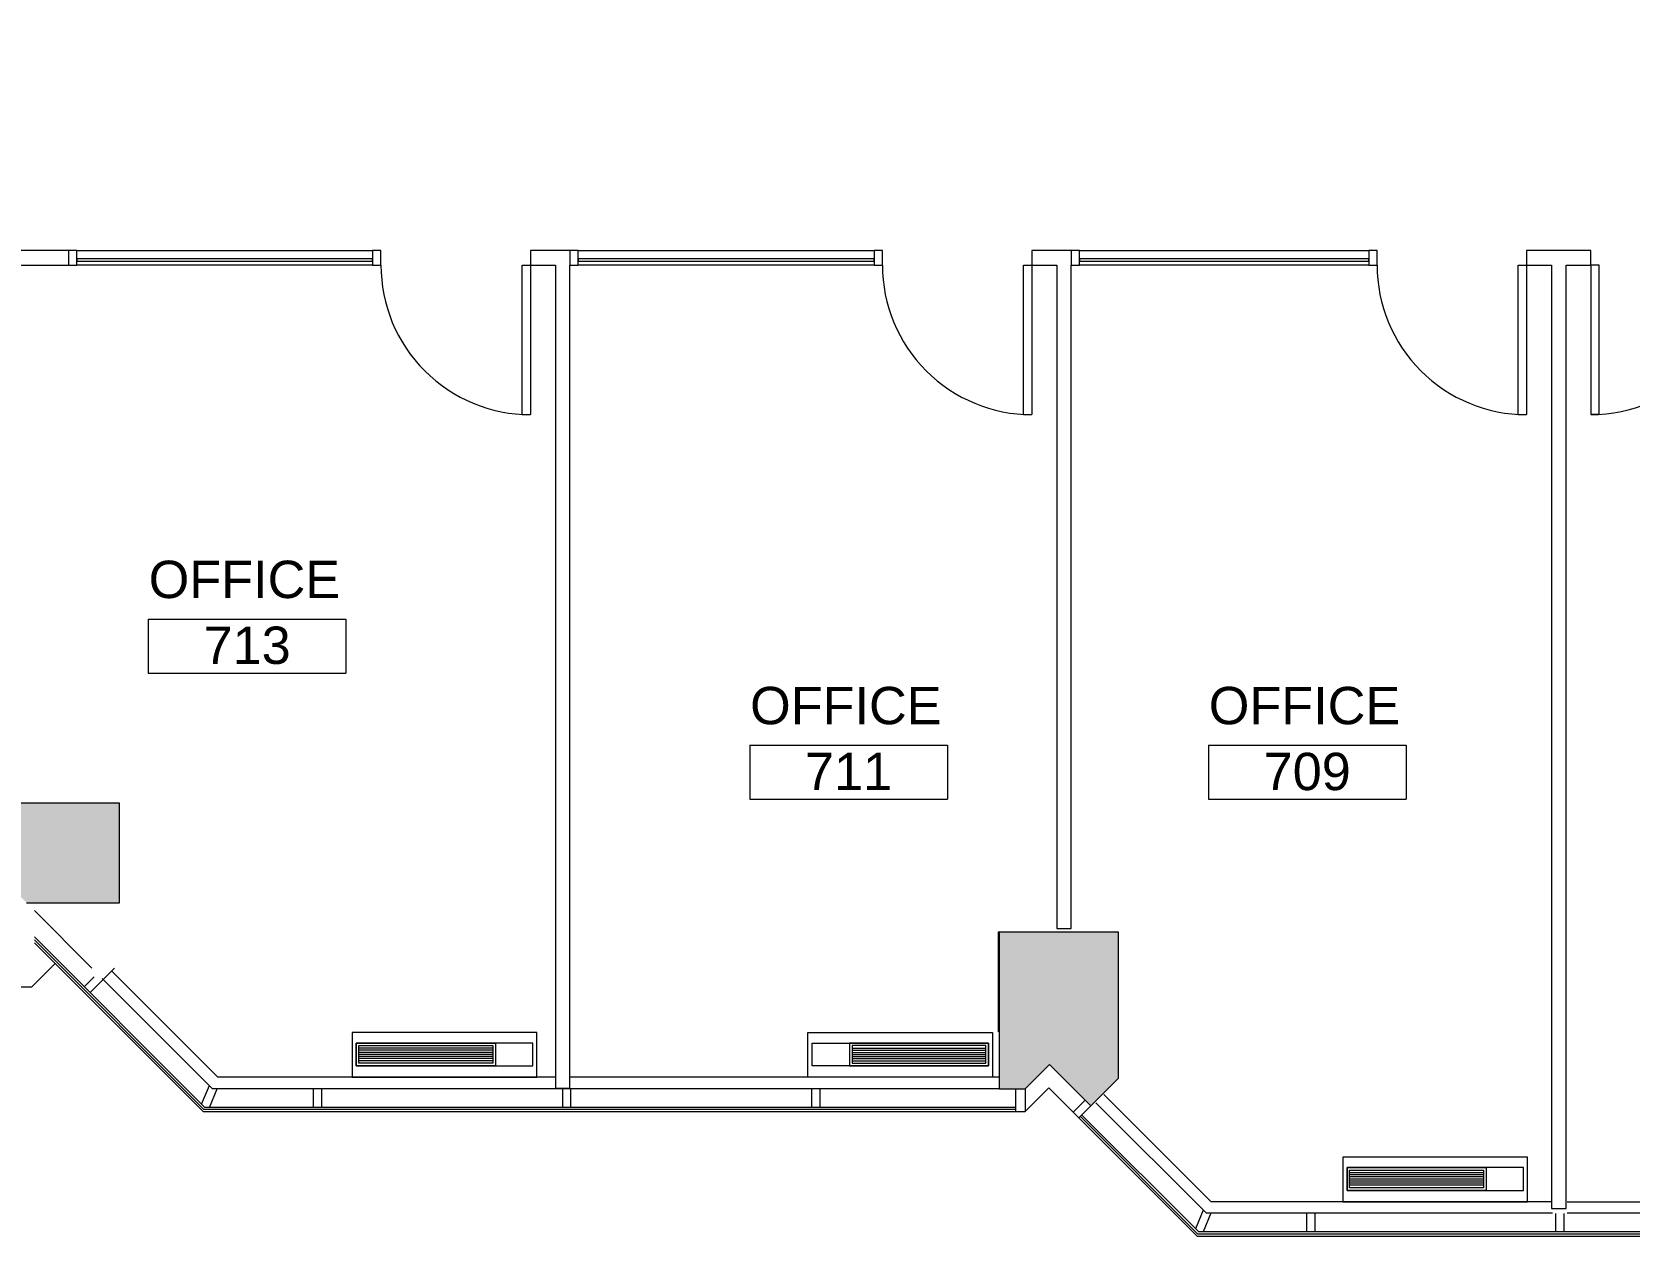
# Model space of a CAD drawing. Header units: inches. Extents: x 41 to 2397, y -2183 to 132.
# Drawn here: x 888.3 to 1272.9, y -2153.3 to -1863.2 of the extents above; entities that cross this region are included whole.
import ezdxf

# ---------------------------------------------------------------- set-up
doc = ezdxf.new("R2010")
doc.units = ezdxf.units.IN
doc.header["$MEASUREMENT"] = 0
for name, color, linetype, lineweight in [('8260 Willow Oaks_dwg _2_', 8, 'Continuous', 9), ('A-AREA-IDEN', 2, 'Continuous', 20), ('A-COLS', 52, 'Continuous', 13), ('A-DOOR', 31, 'Continuous', 9), ('A-DOOR-FRAM', 31, 'Continuous', 9), ('A-GLAZ', 151, 'Continuous', 9), ('A-WALL', 113, 'Continuous', 13), ('I-WALL', 2, 'Continuous', 9), ('LEVEL 07 BB', 250, 'Continuous', 9)]:
    doc.layers.add(name, color=color, linetype=linetype, lineweight=lineweight)
doc.styles.add('Arial_1', font='arial.ttf', dxfattribs={"height": 9})

# ---------------------------------------------------------------- blocks, each defined once
blk = doc.blocks.new('Columns 1 - Columns 1-2495298-New Construction - Partition Plan')
at = {"layer": 'A-COLS', "lineweight": 9}
h = blk.add_hatch(color=55, dxfattribs=at)
h.paths.add_polyline_path([(-344.46, -2150.94), (-338.28, -2144.77), (-338.28, -2115.04), (-368.16, -2115.04), (-368.16, -2117.34), (-369.17, -2117.34), (-369.17, -2147.78), (-360.5, -2147.78), (-354.06, -2141.34), (-347.61, -2147.78)], flags=0)
h.paths.add_polyline_path([(249.67, -2143.52), (255.5, -2137.69), (255.5, -2113.67), (220.65, -2113.67), (220.65, -2140.53), (220.23, -2113.67), (217.01, -2113.67), (217.01, -2140.67), (246.82, -2140.67)], flags=0)
h.paths.add_polyline_path([(-113.19, -2143.52), (-110.22, -2140.54), (-86.7, -2140.54), (-86.7, -2114.54), (-119.32, -2114.54), (-119.32, -2137.38), (-116.16, -2140.54)], flags=0)
h.paths.add_polyline_path([(-585.22, -2121.95), (-578.56, -2115.29), (-578.56, -2080.06), (-607.29, -2080.06), (-607.29, -2117.79), (-601.06, -2117.79), (-595.22, -2111.95), (-589.37, -2117.79)], flags=0)
h.paths.add_polyline_path([(-819.17, -2073), (-819.17, -2049), (-846.02, -2049), (-846.02, -2068.52), (-841.54, -2073)], flags=0)
h.paths.add_polyline_path([(-1068.66, -1845.88), (-1055.93, -1833.15), (-1055.93, -1808.86), (-1085.69, -1808.86), (-1085.69, -1828.86), (-1081.39, -1833.15)], flags=0)
h.paths.add_polyline_path([(-1277.28, -1619.05), (-1276.44, -1619.05), (-1276.44, -1589.05), (-1277.28, -1589.05), (-1277.28, -1587.14), (-1301.28, -1587.14), (-1301.28, -1589.05), (-1309.94, -1589.05), (-1317.71, -1596.83), (-1295.49, -1619.05)], flags=0)
h.paths.add_polyline_path([(-1072.88, -1617.89), (-1058.94, -1617.89), (-1058.94, -1593.96), (-1083.3, -1593.96), (-1083.3, -1617.89)], flags=0)
h.paths.add_polyline_path([(-819.99, -1615.25), (-818.48, -1615.25), (-818.48, -1589.87), (-842.8, -1589.87), (-842.8, -1615.25), (-820.03, -1615.25)], flags=0)
h.paths.add_polyline_path([(-603.13, -1613.61), (-578.8, -1612.78), (-578.8, -1591.25), (-603.13, -1591.25), (-603.13, -1612.78)], flags=0)
h.paths.add_polyline_path([(-844.96, -1400.7), (-770.86, -1400.7), (-770.86, -1352.13), (-844.96, -1352.13)], flags=0)
h.paths.add_polyline_path([(-1059.3, -1379.2), (-1059.3, -1352.54), (-1083.3, -1352.54), (-1083.3, -1379.2)], flags=0)
h.paths.add_polyline_path([(-578.86, -1376.13), (-578.86, -1352.13), (-602.86, -1352.13), (-602.86, -1376.13)], flags=0)
h.paths.add_polyline_path([(-1312.55, -1375.07), (-1312.55, -1351.07), (-1313.43, -1351.07), (-1313.43, -1349.42), (-1344.55, -1349.42), (-1344.55, -1375.07), (-1313.43, -1375.07)], flags=0)
h.paths.add_polyline_path([(-1333.32, -1179.82), (-1313.99, -1179.82), (-1313.99, -1178.54), (-1311.93, -1178.54), (-1311.93, -1148.62), (-1333.32, -1148.62), (-1344.55, -1159.85), (-1344.55, -1178.54), (-1337.99, -1178.54), (-1337.99, -1179.82)], flags=0)
h.paths.add_polyline_path([(-1054.31, -921.65), (-1054.31, -892.1), (-1066.36, -880.04), (-1096.08, -909.76), (-1084.18, -921.65), (-1066.36, -921.65)], flags=0)
h.paths.add_polyline_path([(-843.09, -889.56), (-813.47, -889.56), (-813.47, -857.49), (-823.93, -847.03), (-829.95, -853.04), (-843.09, -853.04), (-843.09, -865.56), (-843.73, -865.56), (-843.73, -889.56)], flags=0)
h.paths.add_polyline_path([(-607.26, -853.79), (-577.38, -853.79), (-577.38, -820.29), (-607.26, -820.29)], flags=0)
at = {"layer": 'A-COLS', "color": 7, "lineweight": 20}
for p, q in [((-819.17, -2049), (-846.02, -2049)), ((-819.17, -2073), (-819.17, -2049)), ((-841.54, -2073), (-819.17, -2073)), ((-578.56, -2080.06), (-607.29, -2080.06)), ((-607.29, -2080.06), (-607.29, -2117.79)), ((-578.56, -2115.29), (-578.56, -2080.06)), ((-601.06, -2117.79), (-595.22, -2111.95)), ((-595.22, -2111.95), (-585.22, -2121.95)), ((-585.22, -2121.95), (-578.56, -2115.29)), ((-607.29, -2117.79), (-601.06, -2117.79))]:
    blk.add_line(p, q, dxfattribs=at)
blk = doc.blocks.new('Single-Flush - With Sidelight - 36_ x 94_-2594558-New Construction - Partition Plan')
at = {"layer": 'A-DOOR', "color": 7, "lineweight": 20}
for p, q in [((-16, 37.75), (-18, 37.75)), ((-18, 1.75), (-18, 37.75)), ((-16, 37.75), (-16, 1.75)), ((-16, 1.75), (-18, 1.75))]:
    blk.add_line(p, q, dxfattribs=at)
at = {"layer": 'A-DOOR'}
blk.add_arc((-18, 1.75), 36, 360, 90, dxfattribs=at)
at = {"layer": 'A-DOOR-FRAM', "color": 7, "lineweight": 20}
blk.add_line((91.64, -1.75), (91.64, 1.75), dxfattribs=at)
at = {"layer": 'A-GLAZ', "color": 7, "lineweight": 20}
for p, q in [((89.64, 0.75), (20, 0.75)), ((20, 0.75), (20, 0.25)), ((20, 0.25), (89.64, 0.25)), ((89.64, 0.25), (89.64, 0.75))]:
    blk.add_line(p, q, dxfattribs=at)
blk = doc.blocks.new('Single-Flush - With Sidelight - 36_ x 94_-2594658-New Construction - Partition Plan')
at = {"layer": 'A-DOOR', "color": 7, "lineweight": 20}
for p, q in [((-16, -1.75), (-18, -1.75)), ((-18, -1.75), (-18, -37.75)), ((-16, -37.75), (-16, -1.75)), ((-16, -37.75), (-18, -37.75))]:
    blk.add_line(p, q, dxfattribs=at)
at = {"layer": 'A-DOOR'}
blk.add_arc((-18, -1.75), 36, 270, 0, dxfattribs=at)
at = {"layer": 'A-DOOR-FRAM', "color": 7, "lineweight": 20}
blk.add_line((70, 1.75), (70, -1.75), dxfattribs=at)
at = {"layer": 'A-GLAZ', "color": 7, "lineweight": 20}
for p, q in [((20, -0.75), (20, -0.25)), ((20, -0.25), (68, -0.25)), ((68, -0.75), (20, -0.75)), ((68, -0.25), (68, -0.75))]:
    blk.add_line(p, q, dxfattribs=at)
blk = doc.blocks.new('Single-Flush - With Sidelight - 36_ x 94_-2594872-New Construction - Partition Plan')
at = {"layer": 'A-DOOR', "color": 7, "lineweight": 20}
for p, q in [((-16, 37.75), (-18, 37.75)), ((-18, 1.75), (-18, 37.75)), ((-16, 37.75), (-16, 1.75)), ((-16, 1.75), (-18, 1.75))]:
    blk.add_line(p, q, dxfattribs=at)
at = {"layer": 'A-DOOR'}
blk.add_arc((-18, 1.75), 36, 360, 90, dxfattribs=at)
at = {"layer": 'A-DOOR-FRAM', "color": 7, "lineweight": 20}
blk.add_line((93.27, -1.75), (93.27, 1.75), dxfattribs=at)
at = {"layer": 'A-GLAZ', "color": 7, "lineweight": 20}
for p, q in [((91.27, 0.75), (20, 0.75)), ((20, 0.75), (20, 0.25)), ((20, 0.25), (91.27, 0.25)), ((91.27, 0.25), (91.27, 0.75))]:
    blk.add_line(p, q, dxfattribs=at)
blk = doc.blocks.new('8260 Willow Oaks_dwg _2_-2439531-New Construction - Partition Plan')
at = {"layer": 'A-WALL', "lineweight": 9}
blk.add_hatch(color=250, dxfattribs=at).paths.add_polyline_path([(32435.91, 8484.02), (32435.91, 8508.02), (32435.81, 8508.02), (32435.81, 8484.02)], flags=0)
at = {"layer": 'A-WALL', "color": 10, "lineweight": 30, "flags": 128}
blk.add_lwpolyline([(32435.91, 8508.02), (32435.81, 8508.02), (32435.81, 8484.02), (32435.91, 8484.02)], dxfattribs=at)
at = {"layer": 'LEVEL 07 BB'}
for p, q in [((32217.9, 8497.24), (32215.51, 8494.86)), ((32313.91, 8480.04), (32281.66, 8480.04)), ((32313.91, 8479.54), (32281.66, 8479.54)), ((32313.91, 8479.04), (32281.66, 8479.04)), ((32313.91, 8478.54), (32281.66, 8478.54)), ((32313.91, 8478.04), (32281.66, 8478.04)), ((32400.44, 8480.04), (32432.69, 8480.04)), ((32400.44, 8479.54), (32432.69, 8479.54)), ((32400.44, 8479.04), (32432.69, 8479.04)), ((32400.44, 8478.54), (32432.69, 8478.54)), ((32400.44, 8478.04), (32432.69, 8478.04)), ((32313.91, 8477.54), (32281.66, 8477.54)), ((32313.91, 8477.04), (32281.66, 8477.04)), ((32400.44, 8477.54), (32432.69, 8477.54)), ((32400.44, 8477.04), (32432.69, 8477.04)), ((32243.81, 8466.55), (32245.67, 8471.05)), ((32245.66, 8465.79), (32247.52, 8470.29)), ((32270.68, 8470.29), (32270.68, 8465.79)), ((32272.68, 8470.29), (32272.68, 8465.79)), ((32330.68, 8470.29), (32330.68, 8465.79)), ((32435.91, 8473.04), (32332.49, 8473.04)), ((32332.68, 8470.29), (32332.68, 8465.79)), ((32390.68, 8470.29), (32390.68, 8465.79)), ((32392.68, 8470.29), (32392.68, 8465.79)), ((32439.89, 8464.79), (32439.89, 8470.29)), ((32442.14, 8470.29), (32442.14, 8464.79)), ((32457.98, 8466.13), (32455.09, 8463.24)), ((32552.54, 8450.04), (32520.29, 8450.04)), ((32552.54, 8449.54), (32520.29, 8449.54)), ((32552.54, 8449.04), (32520.29, 8449.04)), ((32552.54, 8448.54), (32520.29, 8448.54)), ((32552.54, 8448.04), (32520.29, 8448.04)), ((32552.54, 8447.54), (32520.29, 8447.54)), ((32552.54, 8447.04), (32520.29, 8447.04)), ((32485.05, 8441.06), (32483.19, 8436.56)), ((32486.9, 8440.29), (32485.04, 8435.79)), ((32509.9, 8440.29), (32509.9, 8435.79)), ((32511.9, 8440.29), (32511.9, 8435.79)), ((32569.9, 8440.26), (32569.9, 8435.79)), ((32571.9, 8440.26), (32571.9, 8435.79)), ((32674.03, 8440.29), (32572.65, 8440.29))]:
    blk.add_line(p, q, dxfattribs=at)
at = {"layer": 'LEVEL 07 BB', "flags": 128}
for points in [[(31723.14, 8970.95), (31723.14, 8776.17), (32004.52, 8494.79), (32202.91, 8494.79), (32208.53, 8500.41)], [(32439.89, 8465.79), (32244.58, 8465.79), (32203.52, 8506.84)], [(32439.89, 8465.29), (32244.37, 8465.29), (32203.52, 8506.13)], [(32203.52, 8505.42), (32244.16, 8464.79), (32442.14, 8464.79), (32447.84, 8470.49), (32453.67, 8464.66)], [(32216.92, 8493.44), (32220.1, 8496.62), (32222.78, 8499.3)], [(32328.99, 8473.04), (32247.74, 8473.04), (32222.13, 8498.65)], [(32435.91, 8470.29), (32246.44, 8470.29), (32219.87, 8496.86), (32220.1, 8496.62)], [(32456.56, 8467.54), (32453.67, 8464.66), (32483.54, 8434.79), (32681.9, 8434.79)], [(32569.15, 8440.29), (32485.82, 8440.29), (32459.19, 8466.92)], [(32568.9, 8443.04), (32486.96, 8443.04), (32461.13, 8468.87)], [(32679.65, 8435.29), (32483.75, 8435.29), (32455.44, 8463.6)], [(32679.65, 8435.79), (32483.95, 8435.79), (32455.8, 8463.95)], [(32572.65, 8443.04), (32674.03, 8443.04), (32629.79, 8443.04), (32629.79, 8453.79), (32674.03, 8453.79)]]:
    blk.add_lwpolyline(points, dxfattribs=at)
for points in [[(32203.52, 8513.2), (32217.38, 8499.34)], [(32324.54, 8473.04), (32324.54, 8483.79), (32280.04, 8483.79), (32280.04, 8473.04)], [(32389.81, 8473.04), (32389.81, 8483.79), (32434.31, 8483.79), (32434.31, 8473.04)], [(32281.04, 8475.79), (32281.04, 8481.29), (32314.54, 8481.29), (32314.54, 8475.79)], [(32323.54, 8475.79), (32323.54, 8481.29), (32281.04, 8481.29), (32281.04, 8475.79)], [(32281.66, 8476.41), (32281.66, 8480.66), (32313.91, 8480.66), (32313.91, 8476.41)], [(32390.81, 8475.79), (32390.81, 8481.29), (32433.31, 8481.29), (32433.31, 8475.79)], [(32433.31, 8475.79), (32433.31, 8481.29), (32399.81, 8481.29), (32399.81, 8475.79)], [(32432.69, 8476.41), (32432.69, 8480.66), (32400.44, 8480.66), (32400.44, 8476.41)], [(32563.16, 8443.04), (32563.16, 8453.79), (32518.66, 8453.79), (32518.66, 8443.04)], [(32519.66, 8445.79), (32519.66, 8451.29), (32553.16, 8451.29), (32553.16, 8445.79)], [(32562.16, 8445.79), (32562.16, 8451.29), (32519.66, 8451.29), (32519.66, 8445.79)], [(32520.29, 8446.42), (32520.29, 8450.67), (32552.54, 8450.67), (32552.54, 8446.42)]]:
    blk.add_lwpolyline(points, close=True, dxfattribs=at)
blk = doc.blocks.new('FORM Room Tag - Name _ Number-2260771-New Construction - Partition Plan')
at = {"layer": 'A-AREA-IDEN'}
for p, q in [((-0.2444, -0.0231), (-0.2444, -0.1589)), ((-0.2444, -0.0231), (0.2515, -0.0231)), ((0.2515, -0.0231), (0.2515, -0.1589)), ((-0.2444, -0.1589), (0.2515, -0.1589))]:
    blk.add_line(p, q, dxfattribs=at)

msp = doc.modelspace()

# ---------------------------------------------------------------- linework, layer by layer
at = {"layer": 'I-WALL', "color": 7, "lineweight": 20}
for p, q in [((899.06, -1915.93), (883.5, -1915.93)), ((899.06, -1919.43), (899.06, -1915.93)), ((972.33, -1915.93), (970.33, -1915.93)), ((970.33, -1915.93), (970.33, -1919.43)), ((972.33, -1919.43), (972.33, -1915.93)), ((1019.83, -1915.93), (1008.33, -1915.93)), ((1008.33, -1915.93), (1008.33, -1919.43)), ((1019.83, -1919.43), (1019.83, -1915.93)), ((1093.1, -1915.93), (1091.1, -1915.93)), ((1091.1, -1915.93), (1091.1, -1919.43)), ((1093.1, -1919.43), (1093.1, -1915.93)), ((1140.6, -1915.93), (1129.1, -1915.93)), ((1129.1, -1915.93), (1129.1, -1919.43)), ((1140.6, -1919.43), (1140.6, -1915.93)), ((1212.24, -1915.93), (1210.24, -1915.93)), ((1210.24, -1915.93), (1210.24, -1919.43)), ((1212.24, -1919.43), (1212.24, -1915.93)), ((1248.24, -1915.93), (1248.24, -1919.43)), ((1263.74, -1915.93), (1248.24, -1915.93)), ((1263.74, -1919.43), (1263.74, -1915.93)), ((884.95, -1919.43), (899.06, -1919.43)), ((970.33, -1919.43), (972.33, -1919.43)), ((1008.33, -1919.43), (1014.33, -1919.43)), ((1014.33, -1919.43), (1014.33, -2117.68)), ((1017.83, -1919.43), (1019.83, -1919.43)), ((1017.83, -2117.68), (1017.83, -1919.43)), ((1091.1, -1919.43), (1093.1, -1919.43)), ((1129.1, -1919.43), (1135.1, -1919.43)), ((1135.1, -1919.43), (1135.1, -2079.18)), ((1138.6, -2079.18), (1138.6, -1919.43)), ((1138.6, -1919.43), (1140.6, -1919.43)), ((1210.24, -1919.43), (1212.24, -1919.43)), ((1248.24, -1919.43), (1254.24, -1919.43)), ((1254.24, -1919.43), (1254.24, -2146.68)), ((1257.74, -2146.68), (1257.74, -1919.43)), ((1257.74, -1919.43), (1263.74, -1919.43)), ((1135.1, -2079.18), (1138.6, -2079.18)), ((1014.33, -2117.68), (1017.83, -2117.68)), ((1254.24, -2146.68), (1257.74, -2146.68))]:
    msp.add_line(p, q, dxfattribs=at)
at = {"layer": 'I-WALL', "lineweight": 13}
for p, q in [((899.06, -1915.93), (970.33, -1915.93)), ((1019.83, -1915.93), (1091.1, -1915.93)), ((1140.6, -1915.93), (1210.24, -1915.93)), ((970.33, -1919.43), (899.06, -1919.43)), ((1091.1, -1919.43), (1019.83, -1919.43)), ((1210.24, -1919.43), (1140.6, -1919.43))]:
    msp.add_line(p, q, dxfattribs=at)

# ---------------------------------------------------------------- block references
at = {"layer": '8260 Willow Oaks_dwg _2_', "color": 250}
msp.add_blockref('8260 Willow Oaks_dwg _2_-2439531-New Construction - Partition Plan', (-31314.66, -10588.08), dxfattribs=at)
at = {"layer": 'A-AREA-IDEN', "xscale": 95.99999999999994, "yscale": 95.99999999999994, "zscale": 95.99999999999994}
for p in [(939.76, -2002.44), (1084.6, -2032.83), (1195.08, -2032.83)]:
    msp.add_blockref('FORM Room Tag - Name _ Number-2260771-New Construction - Partition Plan', p, dxfattribs=at)
at = {"layer": 'A-COLS', "lineweight": 9}
msp.add_blockref('Columns 1 - Columns 1-2495298-New Construction - Partition Plan', (1728.53, 0), dxfattribs=at)
at = {"layer": 'A-DOOR', "lineweight": 13, "rotation": 180}
for name, p in [('Single-Flush - With Sidelight - 36_ x 94_-2594872-New Construction - Partition Plan', (990.33, -1917.68)), ('Single-Flush - With Sidelight - 36_ x 94_-2594872-New Construction - Partition Plan', (1111.1, -1917.68)), ('Single-Flush - With Sidelight - 36_ x 94_-2594558-New Construction - Partition Plan', (1230.24, -1917.68))]:
    msp.add_blockref(name, p, dxfattribs=at)
at = {"layer": 'A-DOOR', "lineweight": 13}
msp.add_blockref('Single-Flush - With Sidelight - 36_ x 94_-2594658-New Construction - Partition Plan', (1281.74, -1917.68), dxfattribs=at)

# ---------------------------------------------------------------- texts
at = {"layer": 'A-AREA-IDEN', "lineweight": 9, "char_height": 9, "attachment_point": 1, "style": 'Arial_1'}
for s, insert, width in [('OFFICE', (916.4, -1990.61), 56.358), ('713', (929.62, -2006.48), 25.452), ('OFFICE', (1061.24, -2021), 56.358), ('OFFICE', (1171.71, -2021), 56.358), ('711', (1074.46, -2036.88), 25.452), ('709', (1184.93, -2036.88), 25.452)]:
    msp.add_mtext(s, dxfattribs=dict(at, insert=insert, width=width))

doc.saveas('drawing.dxf')
